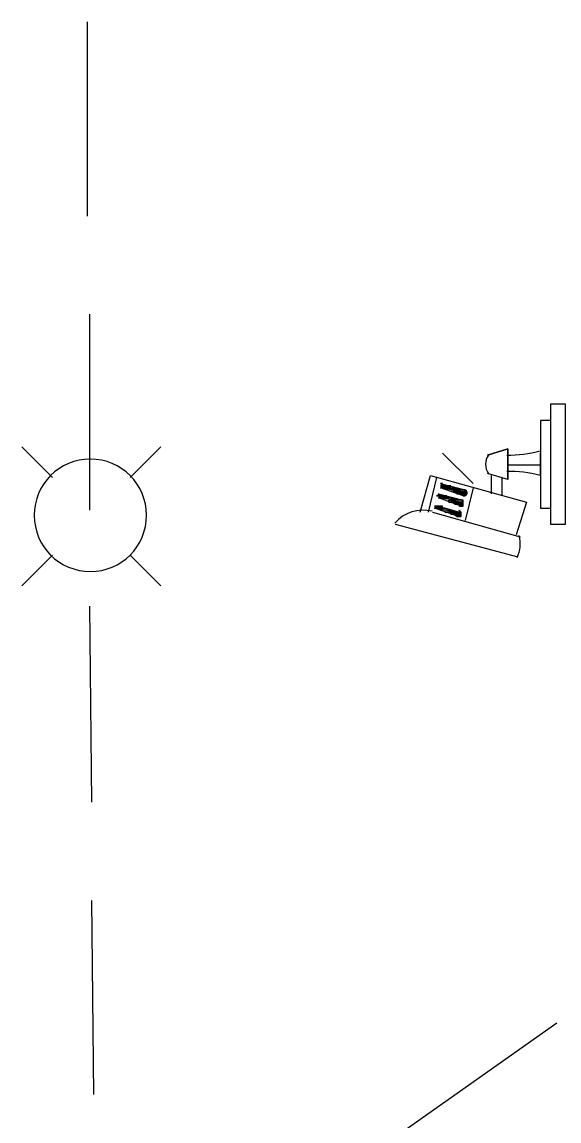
# Model space of a CAD drawing. Header units: millimetres. Extents: x 68 to 342, y 10 to 204.
# Drawn here: x 183.04 to 194.17, y 112.05 to 134.83 of the extents above; entities that cross this region are included whole.
import ezdxf

# ---------------------------------------------------------------- set-up
doc = ezdxf.new("R2010")
doc.units = ezdxf.units.MM

msp = doc.modelspace()

# ---------------------------------------------------------------- hatches: boundary and pattern name
at = {"true_color": 0x000007}
h = msp.add_hatch(color=7, dxfattribs=at)
h.paths.add_polyline_path([(191.718, 125.008), (191.676, 125.05)])
h.paths.add_polyline_path([(191.676, 125.05), (191.718, 125.008), (191.676, 125.008)])
h.paths.add_polyline_path([(191.718, 125.008), (191.676, 125.008)])
h.paths.add_polyline_path([(191.676, 125.008), (191.718, 125.008)])
h = msp.add_hatch(color=7, dxfattribs=at)
h.paths.add_polyline_path([(191.761, 125.262), (191.718, 125.262), (191.761, 125.219)])
h.paths.add_polyline_path([(191.718, 125.262), (191.761, 125.219), (191.718, 125.219)])
h = msp.add_hatch(color=7, dxfattribs=at)
h.paths.add_polyline_path([(191.803, 125.219), (191.718, 125.219)])
h.paths.add_polyline_path([(191.718, 125.219), (191.803, 125.219)])
h.paths.add_polyline_path([(191.803, 125.219), (191.718, 125.219)])
h.paths.add_polyline_path([(191.803, 125.219), (191.718, 125.219), (191.761, 125.219)])
h = msp.add_hatch(color=7, dxfattribs=at)
h.paths.add_polyline_path([(191.845, 125.219), (191.718, 125.219)])
h.paths.add_polyline_path([(191.718, 125.219), (191.845, 125.219)])
h.paths.add_polyline_path([(191.845, 125.219), (191.718, 125.219)])
h.paths.add_polyline_path([(191.845, 125.219), (191.718, 125.219), (191.803, 125.219)])
h = msp.add_hatch(color=7, dxfattribs=at)
h.paths.add_polyline_path([(191.888, 125.219), (191.718, 125.219)])
h.paths.add_polyline_path([(191.718, 125.219), (191.888, 125.219)])
h.paths.add_polyline_path([(191.888, 125.219), (191.718, 125.219)])
h.paths.add_polyline_path([(191.888, 125.219), (191.718, 125.219), (191.845, 125.219)])
h = msp.add_hatch(color=7, dxfattribs=at)
h.paths.add_polyline_path([(191.93, 125.219), (191.718, 125.219)])
h.paths.add_polyline_path([(191.718, 125.219), (191.93, 125.219)])
h.paths.add_polyline_path([(191.93, 125.219), (191.718, 125.219)])
h.paths.add_polyline_path([(191.93, 125.219), (191.718, 125.219), (191.888, 125.219)])
h = msp.add_hatch(color=7, dxfattribs=at)
h.paths.add_polyline_path([(191.93, 125.219), (191.718, 125.219), (191.93, 125.177)])
h.paths.add_polyline_path([(191.718, 125.219), (191.93, 125.177), (191.718, 125.177)])
h = msp.add_hatch(color=7, dxfattribs=at)
h.paths.add_polyline_path([(191.93, 125.177), (191.718, 125.177), (192.226, 125.135)])
h.paths.add_polyline_path([(191.718, 125.177), (192.226, 125.135), (191.93, 125.135)])
h.paths.add_polyline_path([(192.226, 125.135), (191.93, 125.135)])
h.paths.add_polyline_path([(191.93, 125.135), (192.226, 125.135)])
h = msp.add_hatch(color=7, dxfattribs=at)
h.paths.add_polyline_path([(192.226, 125.135), (191.93, 125.135), (192.226, 125.092)])
h.paths.add_polyline_path([(191.93, 125.135), (192.226, 125.092), (191.972, 125.092)])
h = msp.add_hatch(color=7, dxfattribs=at)
h.paths.add_polyline_path([(192.269, 125.092), (191.972, 125.092)])
h.paths.add_polyline_path([(192.269, 125.092), (191.972, 125.092), (192.226, 125.092)])
h = msp.add_hatch(color=7, dxfattribs=at)
h.paths.add_polyline_path([(192.269, 125.092), (191.972, 125.092)])
h.paths.add_polyline_path([(191.972, 125.092), (192.269, 125.092), (192.015, 125.092)])
h.paths.add_polyline_path([(192.269, 125.092), (192.015, 125.092)])
h.paths.add_polyline_path([(192.015, 125.092), (192.269, 125.092)])
h = msp.add_hatch(color=7, dxfattribs=at)
h.paths.add_polyline_path([(192.269, 125.092), (192.015, 125.092)])
h.paths.add_polyline_path([(192.015, 125.092), (192.269, 125.092), (192.057, 125.092)])
h = msp.add_hatch(color=7, dxfattribs=at)
h.paths.add_polyline_path([(192.269, 125.092), (192.057, 125.092), (192.269, 125.05)])
h.paths.add_polyline_path([(192.057, 125.092), (192.269, 125.05), (192.057, 125.05)])
h.paths.add_polyline_path([(192.269, 125.05), (192.057, 125.05), (192.099, 125.05)])
h = msp.add_hatch(color=7, dxfattribs=at)
h.paths.add_polyline_path([(192.269, 125.05), (192.099, 125.05)])
h.paths.add_polyline_path([(192.099, 125.05), (192.269, 125.05), (192.142, 125.05)])
h.paths.add_polyline_path([(192.269, 125.05), (192.142, 125.05)])
h.paths.add_polyline_path([(192.142, 125.05), (192.269, 125.05)])
h = msp.add_hatch(color=7, dxfattribs=at)
h.paths.add_polyline_path([(192.269, 125.05), (192.142, 125.05), (192.226, 125.05)])
h.paths.add_polyline_path([(192.142, 125.05), (192.226, 125.05), (192.184, 125.05)])
h = msp.add_hatch(color=7, dxfattribs=at)
h.paths.add_polyline_path([(192.226, 125.05), (192.184, 125.05), (192.226, 125.008)])
h.paths.add_polyline_path([(192.184, 125.05), (192.226, 125.008), (192.184, 125.008)])
h.paths.add_polyline_path([(192.226, 125.008), (192.184, 125.008)])
h.paths.add_polyline_path([(192.184, 125.008), (192.226, 125.008)])
h.paths.add_polyline_path([(192.226, 125.008), (192.184, 125.008)])
h.paths.add_polyline_path([(192.226, 125.008), (192.184, 125.008)])
h.paths.add_polyline_path([(192.184, 125.008), (192.226, 125.008)])
h.paths.add_polyline_path([(192.226, 125.008), (192.184, 125.008)])
h.paths.add_polyline_path([(192.226, 125.008), (192.184, 125.008)])
h.paths.add_polyline_path([(192.184, 125.008), (192.226, 125.008)])
h.paths.add_polyline_path([(192.226, 125.008), (192.184, 125.008)])
h = msp.add_hatch(color=7, dxfattribs=at)
h.paths.add_polyline_path([(191.718, 125.008), (191.676, 125.008)])
h.paths.add_polyline_path([(191.676, 125.008), (191.718, 125.008), (191.634, 125.008)])
h = msp.add_hatch(color=7, dxfattribs=at)
h.paths.add_polyline_path([(191.761, 125.008), (191.634, 125.008)])
h.paths.add_polyline_path([(191.634, 125.008), (191.761, 125.008)])
h.paths.add_polyline_path([(191.761, 125.008), (191.634, 125.008)])
h.paths.add_polyline_path([(191.761, 125.008), (191.634, 125.008), (191.718, 125.008)])
h = msp.add_hatch(color=7, dxfattribs=at)
h.paths.add_polyline_path([(191.803, 125.008), (191.634, 125.008)])
h.paths.add_polyline_path([(191.634, 125.008), (191.803, 125.008)])
h.paths.add_polyline_path([(191.803, 125.008), (191.634, 125.008)])
h.paths.add_polyline_path([(191.803, 125.008), (191.634, 125.008), (191.761, 125.008)])
h = msp.add_hatch(color=7, dxfattribs=at)
h.paths.add_polyline_path([(191.845, 125.008), (191.634, 125.008)])
h.paths.add_polyline_path([(191.845, 125.008), (191.634, 125.008), (191.803, 125.008)])
h = msp.add_hatch(color=7, dxfattribs=at)
h.paths.add_polyline_path([(191.845, 125.008), (191.634, 125.008)])
h.paths.add_polyline_path([(191.634, 125.008), (191.845, 125.008), (191.676, 125.008)])
h = msp.add_hatch(color=7, dxfattribs=at)
h.paths.add_polyline_path([(191.845, 125.008), (191.676, 125.008), (191.845, 124.965)])
h.paths.add_polyline_path([(191.676, 125.008), (191.845, 124.965), (191.676, 124.965)])
h = msp.add_hatch(color=7, dxfattribs=at)
h.paths.add_polyline_path([(191.888, 124.965), (191.676, 124.965)])
h.paths.add_polyline_path([(191.888, 124.965), (191.676, 124.965), (191.845, 124.965)])
h = msp.add_hatch(color=7, dxfattribs=at)
h.paths.add_polyline_path([(191.888, 124.965), (191.676, 124.965), (192.184, 124.923)])
h.paths.add_polyline_path([(191.676, 124.965), (192.184, 124.923), (191.888, 124.923)])
h = msp.add_hatch(color=7, dxfattribs=at)
h.paths.add_polyline_path([(192.184, 124.923), (191.888, 124.923), (192.184, 124.881)])
h.paths.add_polyline_path([(191.888, 124.923), (192.184, 124.881), (191.888, 124.881)])
h.paths.add_polyline_path([(192.184, 124.881), (191.888, 124.881)])
h.paths.add_polyline_path([(191.888, 124.881), (192.184, 124.881)])
h = msp.add_hatch(color=7, dxfattribs=at)
h.paths.add_polyline_path([(192.184, 124.881), (191.888, 124.881)])
h.paths.add_polyline_path([(191.888, 124.881), (192.184, 124.881), (191.93, 124.881)])
h.paths.add_polyline_path([(192.184, 124.881), (191.93, 124.881)])
h.paths.add_polyline_path([(191.93, 124.881), (192.184, 124.881)])
h = msp.add_hatch(color=7, dxfattribs=at)
h.paths.add_polyline_path([(192.184, 124.881), (191.93, 124.881)])
h.paths.add_polyline_path([(191.93, 124.881), (192.184, 124.881), (191.972, 124.881)])
h.paths.add_polyline_path([(192.184, 124.881), (191.972, 124.881)])
h.paths.add_polyline_path([(191.972, 124.881), (192.184, 124.881)])
h = msp.add_hatch(color=7, dxfattribs=at)
h.paths.add_polyline_path([(192.184, 124.881), (191.972, 124.881), (192.184, 124.838)])
h.paths.add_polyline_path([(191.972, 124.881), (192.184, 124.838), (192.015, 124.838)])
h.paths.add_polyline_path([(192.184, 124.838), (192.015, 124.838), (192.057, 124.838)])
h = msp.add_hatch(color=7, dxfattribs=at)
h.paths.add_polyline_path([(192.015, 124.838), (192.184, 124.838)])
h.paths.add_polyline_path([(192.184, 124.838), (192.057, 124.838)])
h.paths.add_polyline_path([(192.184, 124.838), (192.057, 124.838)])
h.paths.add_polyline_path([(192.057, 124.838), (192.184, 124.838), (192.099, 124.838)])
h = msp.add_hatch(color=7, dxfattribs=at)
h.paths.add_polyline_path([(192.184, 124.838), (192.099, 124.838), (192.184, 124.796)])
h.paths.add_polyline_path([(192.099, 124.838), (192.184, 124.796), (192.142, 124.796)])
h.paths.add_polyline_path([(192.184, 124.796), (192.142, 124.796)])
h.paths.add_polyline_path([(192.142, 124.796), (192.184, 124.796)])
h.paths.add_polyline_path([(192.184, 124.796), (192.142, 124.796)])
h.paths.add_polyline_path([(192.184, 124.796), (192.142, 124.796)])
h.paths.add_polyline_path([(192.142, 124.796), (192.184, 124.796)])
h.paths.add_polyline_path([(192.184, 124.796), (192.142, 124.796)])
h = msp.add_hatch(color=7, dxfattribs=at)
h.paths.add_polyline_path([(191.676, 124.796), (191.591, 124.796)])
h.paths.add_polyline_path([(191.591, 124.796), (191.676, 124.796)])
h.paths.add_polyline_path([(191.676, 124.796), (191.591, 124.796)])
h.paths.add_polyline_path([(191.676, 124.796), (191.591, 124.796), (191.634, 124.796)])
h = msp.add_hatch(color=7, dxfattribs=at)
h.paths.add_polyline_path([(191.591, 124.796), (191.718, 124.796)])
h.paths.add_polyline_path([(191.718, 124.796), (191.591, 124.796)])
h.paths.add_polyline_path([(191.718, 124.796), (191.591, 124.796)])
h.paths.add_polyline_path([(191.591, 124.796), (191.718, 124.796)])
h.paths.add_polyline_path([(191.718, 124.796), (191.591, 124.796)])
h.paths.add_polyline_path([(191.718, 124.796), (191.591, 124.796), (191.676, 124.796)])
h = msp.add_hatch(color=7, dxfattribs=at)
h.paths.add_polyline_path([(191.761, 124.796), (191.591, 124.796)])
h.paths.add_polyline_path([(191.761, 124.796), (191.591, 124.796), (191.718, 124.796)])
h = msp.add_hatch(color=7, dxfattribs=at)
h.paths.add_polyline_path([(191.761, 124.796), (191.591, 124.796), (191.761, 124.754)])
h.paths.add_polyline_path([(191.591, 124.796), (191.761, 124.754), (191.591, 124.754)])
h = msp.add_hatch(color=7, dxfattribs=at)
h.paths.add_polyline_path([(191.591, 124.754), (191.803, 124.754)])
h.paths.add_polyline_path([(191.803, 124.754), (191.591, 124.754)])
h.paths.add_polyline_path([(191.803, 124.754), (191.591, 124.754)])
h.paths.add_polyline_path([(191.591, 124.754), (191.803, 124.754)])
h.paths.add_polyline_path([(191.803, 124.754), (191.591, 124.754)])
h.paths.add_polyline_path([(191.803, 124.754), (191.591, 124.754), (191.761, 124.754)])
h = msp.add_hatch(color=7, dxfattribs=at)
h.paths.add_polyline_path([(191.803, 124.754), (191.591, 124.754), (192.099, 124.669)])
h.paths.add_polyline_path([(191.591, 124.754), (192.099, 124.669), (191.803, 124.669)])
h = msp.add_hatch(color=7, dxfattribs=at)
h.paths.add_polyline_path([(192.099, 124.669), (191.803, 124.669), (192.142, 124.669)])
h.paths.add_polyline_path([(191.803, 124.669), (192.142, 124.669), (191.845, 124.669)])
h.paths.add_polyline_path([(192.142, 124.669), (191.845, 124.669)])
h.paths.add_polyline_path([(191.845, 124.669), (192.142, 124.669)])
h.paths.add_polyline_path([(192.142, 124.669), (191.845, 124.669)])
h.paths.add_polyline_path([(192.142, 124.669), (191.845, 124.669)])
h.paths.add_polyline_path([(191.845, 124.669), (192.142, 124.669), (191.888, 124.669)])
h = msp.add_hatch(color=7, dxfattribs=at)
h.paths.add_polyline_path([(192.142, 124.669), (191.888, 124.669)])
h.paths.add_polyline_path([(191.888, 124.669), (192.142, 124.669), (191.93, 124.669)])
h = msp.add_hatch(color=7, dxfattribs=at)
h.paths.add_polyline_path([(192.142, 124.669), (191.93, 124.669), (192.142, 124.627)])
h.paths.add_polyline_path([(191.93, 124.669), (192.142, 124.627), (191.93, 124.627)])
h.paths.add_polyline_path([(192.142, 124.627), (191.93, 124.627), (191.972, 124.627)])
h = msp.add_hatch(color=7, dxfattribs=at)
h.paths.add_polyline_path([(191.93, 124.627), (192.142, 124.627)])
h.paths.add_polyline_path([(192.142, 124.627), (191.972, 124.627)])
h.paths.add_polyline_path([(192.142, 124.627), (191.972, 124.627)])
h.paths.add_polyline_path([(191.972, 124.627), (192.142, 124.627), (192.015, 124.627)])
h = msp.add_hatch(color=7, dxfattribs=at)
h.paths.add_polyline_path([(192.142, 124.627), (192.015, 124.627), (192.142, 124.584)])
h.paths.add_polyline_path([(192.015, 124.627), (192.142, 124.584), (192.057, 124.584)])
h.paths.add_polyline_path([(192.142, 124.584), (192.057, 124.584)])
h.paths.add_polyline_path([(192.057, 124.584), (192.142, 124.584)])
h = msp.add_hatch(color=7, dxfattribs=at)
h.paths.add_polyline_path([(192.057, 124.584), (192.099, 124.584)])
h.paths.add_polyline_path([(192.099, 124.584), (192.057, 124.584)])
h.paths.add_polyline_path([(192.099, 124.584), (192.057, 124.584)])
h.paths.add_polyline_path([(192.057, 124.584), (192.099, 124.584)])
h.paths.add_polyline_path([(192.099, 124.584), (192.057, 124.584)])
h.paths.add_polyline_path([(192.099, 124.584), (192.057, 124.584), (192.142, 124.584)])

# ---------------------------------------------------------------- linework, layer by layer
at = {"color": 5, "linetype": 'Continuous', "lineweight": 25, "true_color": 0x000005}
for p, q in [((184.395, 134.829), (184.395, 130.807)), ((184.437, 128.775), (184.437, 124.711)), ((184.437, 122.722), (184.479, 118.658)), ((184.479, 116.626), (184.522, 112.604)), ((190.279, 111.376), (194.131, 114.086))]:
    msp.add_line(p, q, dxfattribs=at)
at = {"color": 7, "linetype": 'Continuous', "lineweight": 25, "true_color": 0x000007}
for p, q in [((185.284, 125.389), (185.919, 126.024)), ((193.793, 125.431), (193.793, 125.897)), ((191.634, 125.389), (191.464, 124.669)), ((192.777, 125.05), (192.777, 125.431)), ((192.988, 125.389), (192.988, 125.008)), ((191.676, 125.05), (192.184, 124.923)), ((191.718, 125.262), (192.226, 125.135)), ((191.718, 125.219), (191.718, 125.219)), ((192.184, 125.008), (191.718, 125.177)), ((192.396, 125.177), (192.226, 124.5)), ((191.676, 125.008), (191.676, 125.008)), ((192.142, 124.796), (191.676, 124.965)), ((191.549, 124.669), (193.369, 124.161)), ((192.099, 124.584), (191.591, 124.754)), ((191.634, 124.796), (192.099, 124.669)), ((191.634, 124.796), (191.634, 124.796)), ((193.327, 123.738), (190.787, 124.415)), ((183.675, 123.78), (183.04, 123.145))]:
    msp.add_line(p, q, dxfattribs=at)
for points in [[(194.301, 124.415), (194.004, 124.415), (194.004, 126.913), (194.301, 126.913)], [(193.793, 124.754), (194.004, 124.754), (194.004, 126.574), (193.793, 126.574)], [(183.675, 125.389), (183.04, 126.024)], [(191.761, 125.897), (192.396, 125.262)], [(185.284, 123.78), (185.919, 123.145)]]:
    msp.add_lwpolyline(points, close=True, dxfattribs=at)
for points in [[(193.793, 125.643), (193.115, 125.643), (193.115, 125.346), (193.115, 125.643), (193.115, 125.981), (192.692, 125.854), (193.115, 125.981), (193.115, 125.346), (192.692, 125.473)], [(191.295, 124.669), (191.507, 125.431), (193.496, 124.881), (193.285, 124.203)]]:
    msp.add_lwpolyline(points, dxfattribs=at)
at = {"color": 7, "linetype": 'Continuous', "lineweight": -2, "true_color": 0x000007}
for points in [[(191.676, 125.05), (191.676, 125.05)], [(191.676, 125.05), (191.676, 125.05)], [(191.676, 125.05), (191.676, 125.05)], [(191.676, 125.05), (191.676, 125.05)], [(191.676, 125.05), (191.676, 125.05)], [(191.718, 125.008), (191.676, 125.05)], [(191.676, 125.05), (191.718, 125.008), (191.676, 125.008)], [(191.718, 125.262), (191.718, 125.262)], [(191.718, 125.262), (191.761, 125.262), (191.761, 125.262)], [(191.761, 125.262), (191.761, 125.262), (191.718, 125.262)], [(191.761, 125.262), (191.718, 125.262)], [(191.718, 125.262), (191.761, 125.262), (191.761, 125.262)], [(191.761, 125.262), (191.761, 125.262), (191.718, 125.262)], [(191.761, 125.262), (191.718, 125.262)], [(191.761, 125.262), (191.718, 125.262), (191.761, 125.219)], [(191.803, 125.219), (191.718, 125.219)], [(191.718, 125.219), (191.803, 125.219), (191.803, 125.219)], [(191.803, 125.219), (191.803, 125.219), (191.718, 125.219)], [(191.845, 125.219), (191.718, 125.219)], [(191.718, 125.219), (191.845, 125.219), (191.845, 125.219)], [(191.845, 125.219), (191.845, 125.219), (191.718, 125.219)], [(191.888, 125.219), (191.718, 125.219)], [(191.718, 125.219), (191.888, 125.219), (191.888, 125.219)], [(191.888, 125.219), (191.888, 125.219), (191.718, 125.219)], [(191.93, 125.219), (191.718, 125.219)], [(191.718, 125.219), (191.93, 125.219), (191.93, 125.219)], [(191.93, 125.219), (191.93, 125.219), (191.718, 125.219)], [(191.93, 125.219), (191.718, 125.219), (191.93, 125.177)], [(191.93, 125.177), (191.718, 125.177), (192.226, 125.135)], [(191.718, 125.177), (192.226, 125.135), (191.93, 125.135)], [(192.226, 125.135), (191.93, 125.135)], [(192.226, 125.135), (191.93, 125.135), (192.226, 125.092)], [(192.269, 125.092), (192.269, 125.092), (191.972, 125.092)], [(192.269, 125.092), (191.972, 125.092)], [(191.972, 125.092), (192.269, 125.092), (192.015, 125.092)], [(192.269, 125.092), (192.015, 125.092)], [(192.269, 125.092), (192.015, 125.092)], [(192.269, 125.092), (192.057, 125.092), (192.269, 125.05)], [(192.057, 125.092), (192.269, 125.05), (192.057, 125.05)], [(192.269, 125.05), (192.099, 125.05)], [(192.099, 125.05), (192.269, 125.05), (192.142, 125.05)], [(192.269, 125.05), (192.142, 125.05)], [(192.269, 125.05), (192.142, 125.05), (192.226, 125.05)], [(192.226, 125.05), (192.184, 125.05), (192.226, 125.008)], [(192.184, 125.05), (192.226, 125.008), (192.184, 125.008)], [(191.761, 125.008), (191.634, 125.008)], [(191.634, 125.008), (191.761, 125.008), (191.761, 125.008)], [(191.761, 125.008), (191.761, 125.008), (191.634, 125.008)], [(191.803, 125.008), (191.634, 125.008)], [(191.634, 125.008), (191.803, 125.008), (191.803, 125.008)], [(191.803, 125.008), (191.803, 125.008), (191.634, 125.008)], [(191.845, 125.008), (191.845, 125.008), (191.634, 125.008)], [(191.845, 125.008), (191.634, 125.008)], [(191.718, 125.008), (191.676, 125.008)], [(191.718, 125.008), (191.676, 125.008)], [(191.845, 125.008), (191.676, 125.008), (191.845, 124.965)], [(191.888, 124.965), (191.888, 124.965), (191.676, 124.965)], [(191.888, 124.965), (191.676, 124.965), (192.184, 124.923)], [(192.184, 124.923), (191.888, 124.923), (192.184, 124.881)], [(191.888, 124.923), (192.184, 124.881), (191.888, 124.881)], [(192.184, 124.881), (191.888, 124.881)], [(192.184, 124.881), (191.888, 124.881)], [(191.888, 124.881), (192.184, 124.881), (191.93, 124.881)], [(192.184, 124.881), (191.93, 124.881)], [(192.184, 124.881), (191.93, 124.881)], [(191.93, 124.881), (192.184, 124.881), (191.972, 124.881)], [(192.184, 124.881), (191.972, 124.881)], [(192.184, 124.881), (191.972, 124.881), (192.184, 124.838)], [(191.972, 124.881), (192.184, 124.838), (192.015, 124.838)], [(192.015, 124.838), (192.184, 124.838), (192.184, 124.838)], [(192.184, 124.838), (192.184, 124.838), (192.057, 124.838)], [(192.184, 124.838), (192.057, 124.838)], [(192.057, 124.838), (192.184, 124.838), (192.184, 124.838)], [(192.184, 124.838), (192.184, 124.838), (192.099, 124.838)], [(192.184, 124.838), (192.099, 124.838)], [(192.184, 124.838), (192.099, 124.838), (192.184, 124.796)], [(192.099, 124.838), (192.184, 124.796), (192.142, 124.796)], [(192.226, 125.008), (192.184, 125.008)], [(192.184, 125.008), (192.226, 125.008), (192.226, 125.008)], [(192.226, 125.008), (192.226, 125.008), (192.184, 125.008)], [(192.226, 125.008), (192.184, 125.008)], [(192.184, 125.008), (192.226, 125.008), (192.226, 125.008)], [(192.226, 125.008), (192.226, 125.008), (192.184, 125.008)], [(192.226, 125.008), (192.184, 125.008)], [(192.184, 125.008), (192.226, 125.008), (192.226, 125.008)], [(191.591, 124.796), (191.634, 124.796), (191.634, 124.796)], [(191.634, 124.796), (191.634, 124.796), (191.591, 124.796)], [(191.634, 124.796), (191.591, 124.796)], [(191.676, 124.796), (191.591, 124.796)], [(191.591, 124.796), (191.676, 124.796), (191.676, 124.796)], [(191.676, 124.796), (191.676, 124.796), (191.591, 124.796)], [(191.591, 124.796), (191.718, 124.796), (191.718, 124.796)], [(191.718, 124.796), (191.718, 124.796), (191.591, 124.796)], [(191.718, 124.796), (191.591, 124.796)], [(191.591, 124.796), (191.718, 124.796), (191.718, 124.796)], [(191.718, 124.796), (191.718, 124.796), (191.591, 124.796)], [(191.761, 124.796), (191.761, 124.796), (191.591, 124.796)], [(191.761, 124.796), (191.591, 124.796), (191.761, 124.754)], [(191.591, 124.754), (191.803, 124.754), (191.803, 124.754)], [(191.803, 124.754), (191.803, 124.754), (191.591, 124.754)], [(191.803, 124.754), (191.591, 124.754)], [(191.591, 124.754), (191.803, 124.754), (191.803, 124.754)], [(191.803, 124.754), (191.803, 124.754), (191.591, 124.754)], [(191.803, 124.754), (191.591, 124.754), (192.099, 124.669)], [(191.634, 124.796), (191.634, 124.796)], [(191.634, 124.796), (191.634, 124.796)], [(192.099, 124.669), (191.803, 124.669), (192.142, 124.669)], [(191.803, 124.669), (192.142, 124.669), (191.845, 124.669)], [(192.142, 124.669), (191.845, 124.669)], [(191.845, 124.669), (192.142, 124.669), (192.142, 124.669)], [(192.142, 124.669), (192.142, 124.669), (191.845, 124.669)], [(192.142, 124.669), (191.845, 124.669)], [(192.142, 124.669), (191.888, 124.669)], [(192.142, 124.669), (191.93, 124.669), (192.142, 124.627)], [(191.93, 124.669), (192.142, 124.627), (191.93, 124.627)], [(191.93, 124.627), (192.142, 124.627), (192.142, 124.627)], [(192.142, 124.627), (192.142, 124.627), (191.972, 124.627)], [(192.142, 124.627), (191.972, 124.627)], [(191.972, 124.627), (192.142, 124.627), (192.142, 124.627)], [(192.142, 124.627), (192.142, 124.627), (192.015, 124.627)], [(192.142, 124.627), (192.015, 124.627)], [(192.142, 124.627), (192.015, 124.627), (192.142, 124.584)], [(192.015, 124.627), (192.142, 124.584), (192.057, 124.584)], [(192.142, 124.584), (192.057, 124.584)], [(192.057, 124.584), (192.099, 124.584), (192.099, 124.584)], [(192.099, 124.584), (192.099, 124.584), (192.057, 124.584)], [(192.099, 124.584), (192.057, 124.584)], [(192.057, 124.584), (192.099, 124.584), (192.099, 124.584)], [(192.099, 124.584), (192.099, 124.584), (192.057, 124.584)], [(192.099, 124.584), (192.099, 124.584)], [(192.099, 124.584), (192.099, 124.584)], [(192.099, 124.584), (192.099, 124.584)], [(192.184, 124.796), (192.142, 124.796)], [(192.142, 124.796), (192.184, 124.796), (192.184, 124.796)], [(192.184, 124.796), (192.184, 124.796), (192.142, 124.796)], [(192.184, 124.796), (192.142, 124.796)], [(192.142, 124.796), (192.184, 124.796), (192.184, 124.796)], [(192.142, 124.796), (192.142, 124.796)], [(192.142, 124.796), (192.142, 124.796)]]:
    msp.add_lwpolyline(points, close=True, dxfattribs=at)
for points in [[(191.718, 125.262), (191.761, 125.219), (191.718, 125.219)], [(191.803, 125.219), (191.718, 125.219), (191.761, 125.219)], [(191.845, 125.219), (191.718, 125.219), (191.803, 125.219)], [(191.888, 125.219), (191.718, 125.219), (191.845, 125.219)], [(191.93, 125.219), (191.718, 125.219), (191.888, 125.219)], [(191.718, 125.219), (191.93, 125.177), (191.718, 125.177)], [(191.93, 125.135), (192.226, 125.135), (192.226, 125.135)], [(191.93, 125.135), (192.226, 125.092), (191.972, 125.092)], [(192.269, 125.092), (191.972, 125.092), (192.226, 125.092)], [(192.015, 125.092), (192.269, 125.092), (192.269, 125.092)], [(192.015, 125.092), (192.269, 125.092), (192.057, 125.092)], [(192.269, 125.05), (192.057, 125.05), (192.099, 125.05)], [(192.057, 125.05), (192.269, 125.05), (192.269, 125.05)], [(192.142, 125.05), (192.269, 125.05), (192.269, 125.05)], [(192.142, 125.05), (192.226, 125.05), (192.184, 125.05)], [(191.676, 125.008), (191.718, 125.008), (191.634, 125.008)], [(191.761, 125.008), (191.634, 125.008), (191.718, 125.008)], [(191.803, 125.008), (191.634, 125.008), (191.761, 125.008)], [(191.845, 125.008), (191.634, 125.008), (191.803, 125.008)], [(191.634, 125.008), (191.845, 125.008), (191.676, 125.008)], [(191.676, 125.008), (191.718, 125.008), (191.718, 125.008)], [(191.676, 125.008), (191.845, 124.965), (191.676, 124.965)], [(191.888, 124.965), (191.676, 124.965), (191.845, 124.965)], [(191.676, 124.965), (192.184, 124.923), (191.888, 124.923)], [(191.888, 124.881), (192.184, 124.881), (192.184, 124.881)], [(191.93, 124.881), (192.184, 124.881), (192.184, 124.881)], [(191.972, 124.881), (192.184, 124.881), (192.184, 124.881)], [(192.184, 124.838), (192.015, 124.838), (192.057, 124.838)], [(192.057, 124.838), (192.184, 124.838), (192.099, 124.838)], [(192.226, 125.008), (192.226, 125.008), (192.184, 125.008)], [(191.634, 124.796), (191.591, 124.796), (191.591, 124.796)], [(191.591, 124.796), (191.634, 124.796), (191.634, 124.796)], [(191.676, 124.796), (191.591, 124.796), (191.634, 124.796)], [(191.718, 124.796), (191.591, 124.796), (191.676, 124.796)], [(191.761, 124.796), (191.591, 124.796), (191.718, 124.796)], [(191.591, 124.796), (191.761, 124.754), (191.591, 124.754)], [(191.803, 124.754), (191.591, 124.754), (191.761, 124.754)], [(191.591, 124.754), (192.099, 124.669), (191.803, 124.669)], [(191.845, 124.669), (192.142, 124.669), (191.888, 124.669)], [(191.845, 124.669), (192.142, 124.669), (192.142, 124.669)], [(191.888, 124.669), (192.142, 124.669), (191.93, 124.669)], [(192.142, 124.627), (191.93, 124.627), (191.972, 124.627)], [(191.972, 124.627), (192.142, 124.627), (192.015, 124.627)], [(192.057, 124.584), (192.142, 124.584), (192.142, 124.584)], [(192.099, 124.584), (192.057, 124.584), (192.142, 124.584)], [(192.184, 124.796), (192.184, 124.796), (192.142, 124.796)], [(192.142, 124.796), (192.184, 124.796), (192.184, 124.796)]]:
    msp.add_lwpolyline(points, dxfattribs=at)
at = {"color": 7, "linetype": 'Continuous', "lineweight": 25, "true_color": 0x000007}
for points in [[(184.458, 125.77), (183.815, 125.77), (183.294, 125.249), (183.294, 124.606)], [(185.622, 124.606), (185.622, 125.249), (185.101, 125.77), (184.458, 125.77)], [(192.713, 125.854), (192.629, 125.741), (192.629, 125.587), (192.713, 125.474)], [(193.089, 125.855), (193.324, 125.85), (193.558, 125.879), (193.784, 125.941)], [(193.784, 125.43), (193.558, 125.491), (193.324, 125.52), (193.089, 125.515)], [(192.268, 125.082), (192.264, 125.105), (192.248, 125.124), (192.226, 125.131)], [(192.246, 125.022), (192.263, 125.037), (192.272, 125.06), (192.268, 125.082)], [(192.098, 124.8), (192.119, 124.792), (192.144, 124.796), (192.161, 124.811)], [(192.183, 124.871), (192.179, 124.893), (192.163, 124.912), (192.142, 124.92)], [(192.161, 124.811), (192.179, 124.825), (192.187, 124.848), (192.183, 124.871)], [(192.183, 125.012), (192.204, 125.004), (192.228, 125.008), (192.246, 125.022)], [(183.294, 124.606), (183.294, 123.963), (183.815, 123.441), (184.458, 123.441)], [(184.458, 123.441), (185.101, 123.441), (185.622, 123.963), (185.622, 124.606)], [(191.543, 124.689), (191.26, 124.758), (190.962, 124.664), (190.77, 124.445)], [(192.056, 124.589), (192.077, 124.58), (192.101, 124.584), (192.119, 124.599)], [(192.141, 124.659), (192.137, 124.682), (192.121, 124.7), (192.099, 124.708)], [(192.119, 124.599), (192.136, 124.614), (192.145, 124.637), (192.141, 124.659)], [(193.307, 123.733), (193.373, 123.874), (193.387, 124.033), (193.347, 124.184)]]:
    msp.add_open_spline(points, degree=3, dxfattribs=at)

doc.saveas('drawing.dxf')
